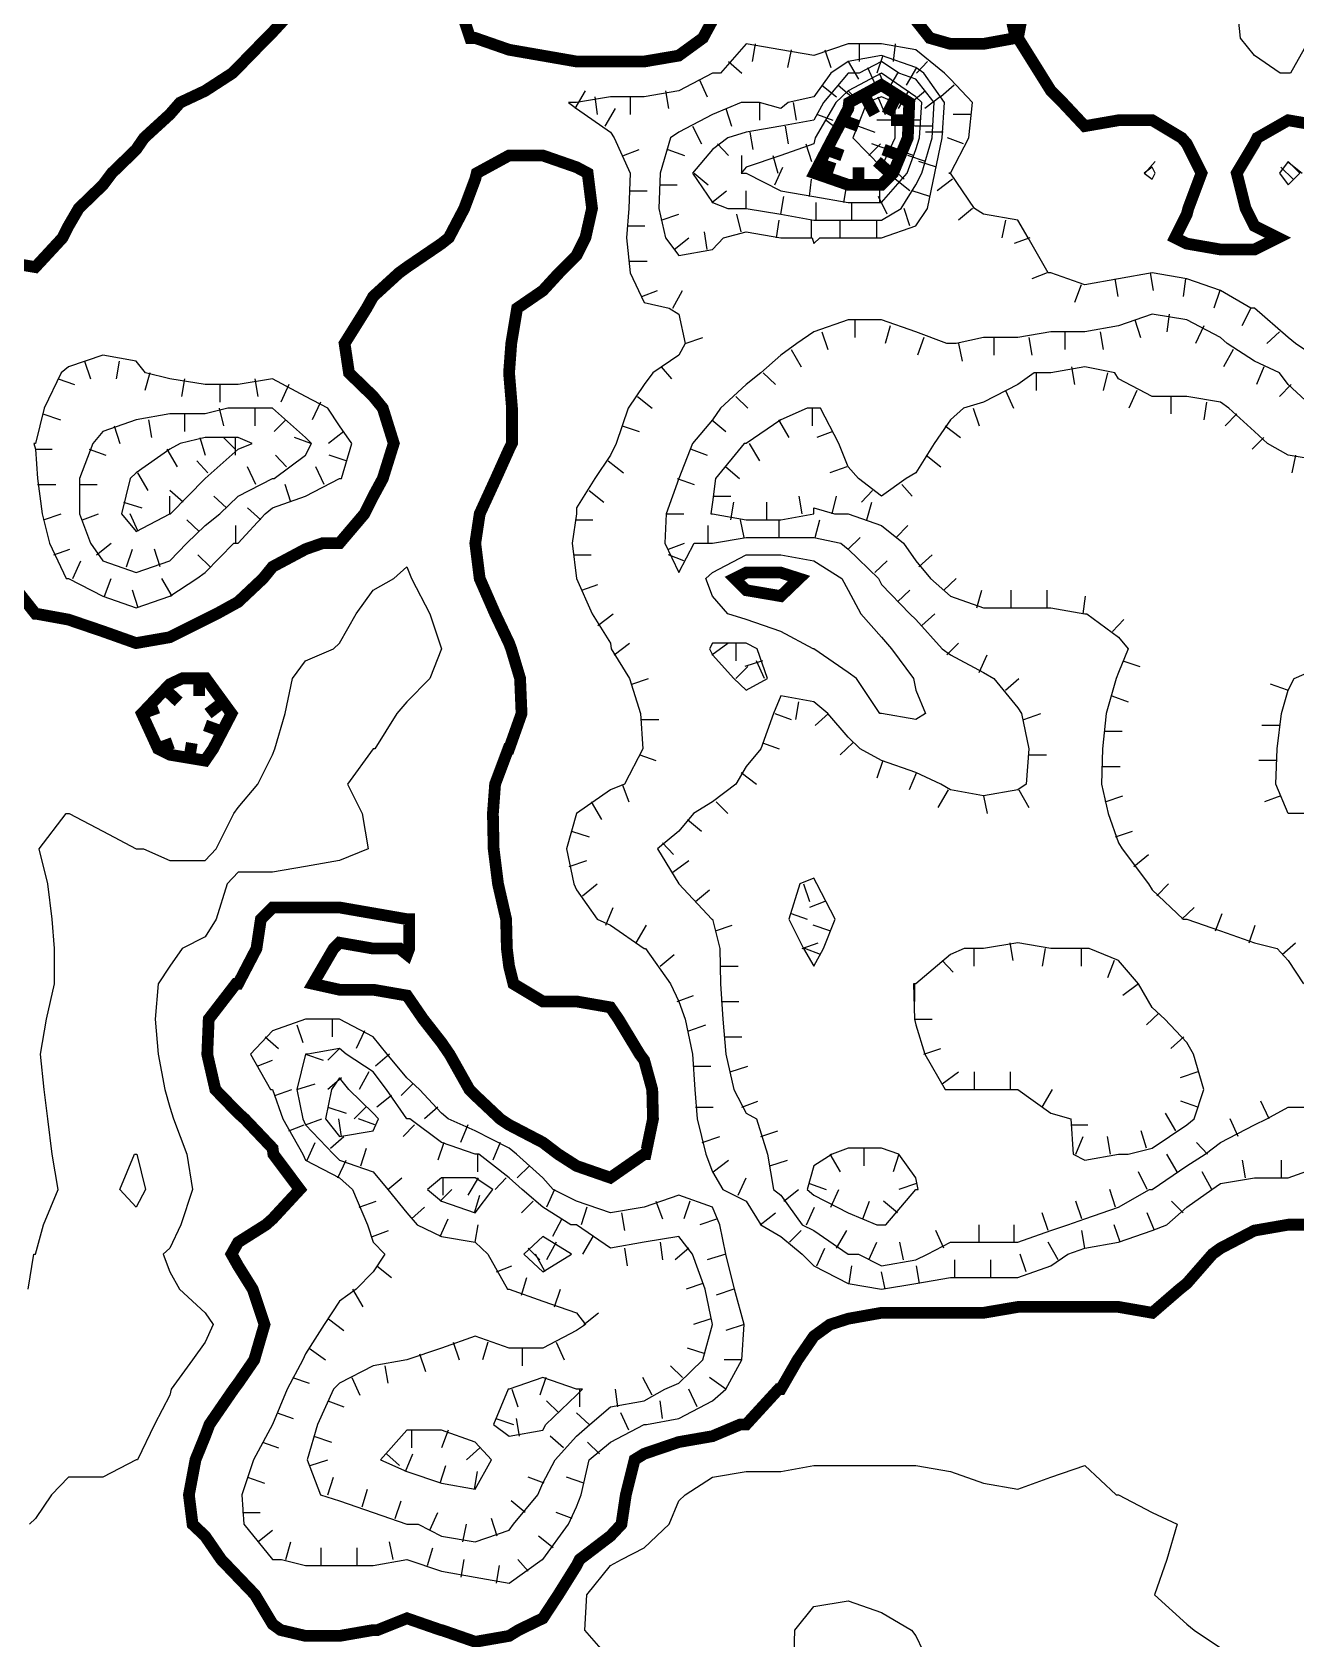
# Model space of a CAD drawing. Extents: x 628896 to 629898, y 4519176 to 4520140.
# Drawn here: x 629066.8 to 629174.4, y 4519656.2 to 4519793 of the extents above; entities that cross this region are included whole.
import ezdxf

# ---------------------------------------------------------------- set-up
doc = ezdxf.new("R2010")
doc.units = 0

msp = doc.modelspace()

# ---------------------------------------------------------------- linework, layer by layer
at = {"layer": 'GSLAYER', "linetype": 'CONTINUOUS', "flags": 128}
for points in [[(629173.0625, 4519789.5), (629170.875, 4519791), (629169.6875, 4519792.5), (629169.375, 4519795.5), (629170.875, 4519797), (629173.75, 4519797), (629175.0625, 4519795.5), (629175.625, 4519792.5), (629173.9375, 4519789.5), (629173.75, 4519789.5), (629173.0625, 4519789.5)], [(629176.625, 4519765), (629174.375, 4519766.5), (629173.75, 4519767), (629170.875, 4519769.5), (629170.5625, 4519769.5), (629168, 4519771), (629165.125, 4519772), (629162.1875, 4519772.5), (629159.3125, 4519772), (629156.4375, 4519771.5), (629153.5625, 4519772.5), (629153.3125, 4519772.5), (629151.625, 4519775.5), (629150.75, 4519777), (629147.8125, 4519777.5), (629147.0625, 4519778), (629145, 4519781), (629144.875, 4519781), (629145, 4519781), (629146.5625, 4519784), (629146.875, 4519787), (629145, 4519789), (629144.5, 4519789.5), (629142.0625, 4519791.5), (629139.125, 4519792), (629136.3125, 4519792), (629133.375, 4519791), (629130.5625, 4519791.5), (629127.625, 4519792), (629125.4375, 4519789.5), (629124.75, 4519789.5), (629121.875, 4519788), (629118.9375, 4519787.5), (629116.0625, 4519787.5), (629113.1875, 4519787), (629112.5, 4519787), (629113.1875, 4519786.5), (629116.0625, 4519784.5), (629116.375, 4519784), (629117.75, 4519781), (629117.625, 4519778), (629117.4375, 4519775.5), (629117.75, 4519772.5), (629118.9375, 4519770), (629121.0625, 4519769.5), (629121.875, 4519769), (629122.4375, 4519766.5), (629121.875, 4519765.5), (629119.6875, 4519764), (629118.9375, 4519763), (629117.5625, 4519761), (629116.5625, 4519758), (629116.0625, 4519757), (629114.75, 4519755), (629113.1875, 4519752.5), (629113.1875, 4519752), (629112.8125, 4519749.5), (629113.1875, 4519746.5), (629114.5, 4519743.5), (629116.0625, 4519741), (629116.125, 4519740.5), (629117.6875, 4519738), (629118.625, 4519735), (629118.8125, 4519732), (629117.25, 4519729), (629116.0625, 4519728.5), (629113.1875, 4519726.5), (629112.3125, 4519723.5), (629112.9375, 4519720.5), (629113.1875, 4519720), (629114.9375, 4519717.5), (629116.0625, 4519717), (629118.9375, 4519715), (629119.0625, 4519715), (629121.1875, 4519712), (629121.875, 4519710.5), (629122.4375, 4519709), (629123.0625, 4519706), (629123.25, 4519703), (629123.4375, 4519700.5), (629124.1875, 4519697.5), (629124.75, 4519696), (629125.625, 4519694.5), (629127.625, 4519693.5), (629128.875, 4519691.5), (629130.5625, 4519690.5), (629132.375, 4519689), (629133.375, 4519688), (629136.3125, 4519686.5), (629139.125, 4519686), (629142.0625, 4519686.5), (629145, 4519687), (629147.8125, 4519687), (629150.75, 4519687), (629153.5625, 4519688), (629155, 4519689)], [(629128.375, 4519792), (629128.125, 4519790.5)], [(629131.4375, 4519791.5), (629131.125, 4519790)], [(629134.3125, 4519791.5), (629134.8125, 4519790)], [(629137.25, 4519792), (629137.25, 4519790.5)], [(629140.3125, 4519792), (629140.125, 4519790.5)], [(629125.6875, 4519775.5), (629127.625, 4519776), (629130.5625, 4519775.5), (629133.25, 4519775.5), (629133.375, 4519775), (629133.875, 4519775.5), (629136.3125, 4519775.5), (629139.125, 4519775.5), (629142.0625, 4519776.5), (629143.0625, 4519778), (629143.6875, 4519781), (629144.3125, 4519784), (629144.5, 4519787), (629142.75, 4519789.5), (629142.0625, 4519790), (629139.125, 4519791), (629136.3125, 4519790.5), (629134.8125, 4519789.5), (629133.375, 4519787.5), (629131.1875, 4519787), (629130.5625, 4519786.5), (629128.75, 4519787), (629127.625, 4519787), (629127.1875, 4519787), (629124.75, 4519786), (629121.875, 4519784.5), (629121.1875, 4519784), (629120.3125, 4519781), (629120.1875, 4519778), (629120.75, 4519775.5), (629121.875, 4519774), (629124.75, 4519774.5), (629125.6875, 4519775.5)], [(629140.8125, 4519778), (629142.0625, 4519780), (629142.5625, 4519781), (629143.4375, 4519784), (629143.625, 4519787), (629142.0625, 4519789), (629140.625, 4519789.5), (629139.125, 4519790.5), (629137.25, 4519789.5), (629136.3125, 4519789.5), (629134.1875, 4519787), (629133.375, 4519785.5), (629130.5625, 4519785), (629127.625, 4519784.5), (629126.0625, 4519784), (629124.75, 4519783), (629123.0625, 4519781), (629124.75, 4519778.5), (629126.0625, 4519778), (629127.625, 4519778), (629130.5625, 4519777.5), (629133.375, 4519777), (629136.3125, 4519777), (629139.125, 4519777), (629140.8125, 4519778)], [(629126.125, 4519790.5), (629127.25, 4519789.5)], [(629136.3125, 4519790.5), (629137.1875, 4519789)], [(629137.9375, 4519790), (629138.625, 4519788.5)], [(629139.25, 4519791), (629138.75, 4519789.5)], [(629142.125, 4519790), (629141.25, 4519788.5)], [(629143.0625, 4519790.5), (629142.125, 4519789.5)], [(629123.625, 4519789), (629124.3125, 4519787.5)], [(629141.3125, 4519781), (629142.0625, 4519783), (629142.375, 4519784), (629142.5625, 4519787), (629142.0625, 4519787.5), (629139.125, 4519789.5), (629136.3125, 4519788), (629135.25, 4519787), (629133.5, 4519784), (629133.375, 4519783.5), (629130.5625, 4519782.5), (629127.625, 4519781.5), (629127.1875, 4519781), (629127.625, 4519781), (629130.5625, 4519779.5), (629133.375, 4519779), (629136.3125, 4519778.5), (629139.125, 4519778.5), (629141.3125, 4519781)], [(629138.9375, 4519789.5), (629139.625, 4519788)], [(629140.5, 4519789.5), (629139.625, 4519788)], [(629113.0625, 4519786.5), (629113.9375, 4519788)], [(629114.75, 4519787.5), (629114.9375, 4519786)], [(629117.75, 4519787.5), (629117.75, 4519786)], [(629120.75, 4519788), (629121, 4519786.5)], [(629134.0625, 4519788.5), (629135.3125, 4519787.5)], [(629135.4375, 4519788.5), (629136.625, 4519787.5)], [(629136.3125, 4519788), (629137.3125, 4519787)], [(629140.3125, 4519784), (629140.3125, 4519787), (629139.125, 4519787.5), (629137.875, 4519787), (629136.6875, 4519784), (629139.125, 4519781.5), (629140.3125, 4519784)], [(629138.8125, 4519787.5), (629139.4375, 4519786)], [(629141.4375, 4519788), (629140.5625, 4519786.5)], [(629142.875, 4519788), (629141.6875, 4519787)], [(629144.125, 4519787.5), (629142.8125, 4519786.5)], [(629145.3125, 4519788.5), (629144.1875, 4519787.5)], [(629115.625, 4519785), (629116.5, 4519786.5)], [(629125.875, 4519786.5), (629126.375, 4519785)], [(629128.75, 4519787), (629128.75, 4519785.5)], [(629131.625, 4519787), (629131.875, 4519785.5)], [(629133.6875, 4519786), (629135, 4519785.5)], [(629146.75, 4519786), (629145.25, 4519786)], [(629123.0625, 4519785), (629123.8125, 4519783.5)], [(629127.9375, 4519784.5), (629128.1875, 4519783)], [(629130.9375, 4519785), (629131.1875, 4519783.5)], [(629134.4375, 4519785.5), (629135.75, 4519784.5)], [(629137.1875, 4519785), (629138.5625, 4519784.5)], [(629140.3125, 4519785.5), (629138.75, 4519785.5)], [(629142.4375, 4519785.5), (629141, 4519785.5)], [(629143.4375, 4519785), (629141.9375, 4519785)], [(629144.375, 4519784.5), (629142.875, 4519784.5)], [(629125.1875, 4519783.5), (629126.125, 4519782.5)], [(629132.6875, 4519783.5), (629133.1875, 4519782)], [(629138.0625, 4519782.5), (629139.0625, 4519783.5)], [(629139.6875, 4519783), (629138.3125, 4519783.5)], [(629146.125, 4519783.5), (629144.75, 4519784)], [(629117.1875, 4519782.5), (629118.5, 4519783)], [(629120.9375, 4519783), (629122.375, 4519782.5)], [(629127.25, 4519781), (629127.25, 4519782.5)], [(629129.875, 4519782.5), (629130.3125, 4519781)], [(629141.875, 4519782.5), (629140.375, 4519783)], [(629142.875, 4519782), (629141.375, 4519782.5)], [(629143.8125, 4519781.5), (629142.3125, 4519782)], [(629161.5625, 4519781), (629162.4375, 4519782)], [(629174.75, 4519781), (629173.75, 4519782), (629173, 4519781), (629173.75, 4519780), (629174.75, 4519781)], [(629173.6875, 4519782), (629174.9375, 4519781)], [(629123.1875, 4519781), (629124.375, 4519780)], [(629130.0625, 4519780), (629130.75, 4519781.5)], [(629133, 4519779), (629133.1875, 4519780.5)], [(629141.0625, 4519780.5), (629139.9375, 4519781.5)], [(629141.5625, 4519779.5), (629140.3125, 4519780.5)], [(629145.1875, 4519780.5), (629143.875, 4519779.5)], [(629162.4375, 4519781), (629162.1875, 4519781.5), (629161.5, 4519781), (629162.1875, 4519780.5), (629162.4375, 4519781)], [(629174.1875, 4519780.5), (629173.125, 4519781.5)], [(629117.6875, 4519779.5), (629119.1875, 4519779.5)], [(629120.3125, 4519780), (629121.75, 4519780)], [(629124.6875, 4519778.5), (629125.9375, 4519779.5)], [(629127.625, 4519778), (629127.625, 4519779.5)], [(629130.5625, 4519777.5), (629130.8125, 4519779)], [(629135.9375, 4519778.5), (629136.1875, 4519780)], [(629139.625, 4519777.5), (629138.875, 4519779)], [(629139, 4519778.5), (629139, 4519780)], [(629143.25, 4519779), (629141.75, 4519779.5)], [(629133.5625, 4519777), (629133.5625, 4519778.5)], [(629136.625, 4519777), (629136.625, 4519778.5)], [(629141.5625, 4519776.5), (629141.0625, 4519778)], [(629146.875, 4519778), (629145.6875, 4519777)], [(629117.5, 4519776.5), (629119, 4519776.5)], [(629120.375, 4519777), (629121.875, 4519777.5)], [(629127.1875, 4519776), (629126.8125, 4519777.5)], [(629130.1875, 4519775.5), (629130.4375, 4519777)], [(629133.1875, 4519775.5), (629133.1875, 4519777)], [(629135.625, 4519775.5), (629135.625, 4519777)], [(629138.75, 4519775.5), (629138.75, 4519777)], [(629149.6875, 4519777), (629149.375, 4519775.5)], [(629121.5, 4519774.5), (629122.75, 4519775.5)], [(629124.3125, 4519774.5), (629124.0625, 4519776)], [(629151.75, 4519775.5), (629150.4375, 4519775)], [(629117.6875, 4519773.5), (629119.1875, 4519773.5)], [(629153.25, 4519772.5), (629151.9375, 4519772)], [(629162, 4519772.5), (629162.25, 4519771)], [(629118.75, 4519770.5), (629120.0625, 4519771)], [(629121.375, 4519769.5), (629122.1875, 4519771)], [(629156.125, 4519771.5), (629155.5625, 4519770)], [(629159, 4519772), (629159.25, 4519770.5)], [(629165, 4519772), (629164.8125, 4519770.5)], [(629167.9375, 4519771), (629167.4375, 4519769.5)], [(629170.5625, 4519769.5), (629169.8125, 4519768)], [(629175.9375, 4519761), (629173.75, 4519763), (629173, 4519764), (629170.875, 4519765), (629168.5625, 4519766.5), (629168, 4519767), (629165.125, 4519768.5), (629162.1875, 4519769), (629159.3125, 4519768), (629156.4375, 4519767.5), (629153.5625, 4519767.5), (629150.75, 4519767), (629147.8125, 4519767), (629145.5, 4519766.5), (629145, 4519766.5), (629144.6875, 4519766.5), (629142.0625, 4519767.5), (629139.125, 4519768.5), (629136.3125, 4519768.5), (629133.375, 4519767.5), (629131.9375, 4519766.5), (629130.5625, 4519765.5), (629128.875, 4519764), (629127.625, 4519763), (629125.4375, 4519761), (629124.75, 4519760), (629123.0625, 4519758), (629121.875, 4519755), (629121.875, 4519755), (629120.8125, 4519752), (629120.6875, 4519749.5), (629121.875, 4519747), (629123.1875, 4519749.5), (629124.75, 4519749.5), (629127.625, 4519750), (629130.5625, 4519750), (629133.375, 4519750), (629135.6875, 4519749.5), (629136.3125, 4519749), (629138.875, 4519746.5), (629139.125, 4519746), (629141.5625, 4519743.5), (629142.0625, 4519743), (629144.3125, 4519740.5), (629145, 4519740), (629147.8125, 4519738.5), (629148.6875, 4519738), (629150.75, 4519735.5), (629151.0625, 4519735), (629151.6875, 4519732), (629151.4375, 4519729), (629150.75, 4519728.5), (629147.8125, 4519728), (629145, 4519728.5), (629144.1875, 4519729), (629142.0625, 4519730), (629139.125, 4519731), (629137.3125, 4519732), (629136.3125, 4519733), (629134.5625, 4519735), (629133.375, 4519736), (629130.5625, 4519736.5), (629129.9375, 4519735), (629128.875, 4519732), (629127.625, 4519730.5), (629126.75, 4519729), (629124.75, 4519727.5), (629123.125, 4519726.5), (629121.875, 4519725), (629120.0625, 4519723.5), (629121.875, 4519720.5), (629121.875, 4519720.5), (629124.6875, 4519717.5), (629124.75, 4519717.5), (629125.375, 4519715), (629125.4375, 4519712), (629125.625, 4519709), (629125.875, 4519706), (629126.5625, 4519703), (629127.625, 4519701), (629128.5, 4519700.5), (629129.4375, 4519697.5), (629129.9375, 4519694.5), (629130.5625, 4519694), (629132.375, 4519691.5), (629133.375, 4519691), (629136.3125, 4519689), (629137.1875, 4519689), (629139.125, 4519688), (629142.0625, 4519688.5), (629143.0625, 4519689)], [(629136.875, 4519768.5), (629136.875, 4519767)], [(629160.6875, 4519768.5), (629161.1875, 4519767)], [(629163.625, 4519769), (629163.4375, 4519767.5)], [(629122.4375, 4519766.5), (629123.9375, 4519767)], [(629134.0625, 4519767.5), (629134.5625, 4519766)], [(629139.875, 4519768), (629139.4375, 4519766.5)], [(629142.75, 4519767), (629142.1875, 4519765.5)], [(629148.6875, 4519767), (629148.6875, 4519765.5)], [(629151.6875, 4519767), (629151.9375, 4519765.5)], [(629154.75, 4519767.5), (629154.75, 4519766)], [(629157.75, 4519767.5), (629158, 4519766)], [(629166.5625, 4519768), (629165.875, 4519766.5)], [(629173, 4519767.5), (629171.9375, 4519766.5)], [(629080.875, 4519746.5), (629081.5625, 4519747), (629084, 4519749.5), (629084.375, 4519749.5), (629086.6875, 4519752), (629087.3125, 4519752.5), (629090.125, 4519753.5), (629093, 4519755), (629093.1875, 4519755), (629094.0625, 4519758), (629093, 4519759.5), (629092, 4519761), (629090.125, 4519762), (629087.3125, 4519763.5), (629084.375, 4519763), (629081.5625, 4519763), (629078.5625, 4519763.5), (629076.5, 4519764), (629075.6875, 4519765), (629072.875, 4519765.5), (629069.9375, 4519764.5), (629069.3125, 4519764), (629067.875, 4519761), (629067.125, 4519758), (629067, 4519758), (629067.125, 4519757.5), (629067.3125, 4519755), (629067.6875, 4519752), (629068.3125, 4519749.5), (629069.75, 4519746.5), (629069.9375, 4519746.5), (629072.875, 4519745), (629075.6875, 4519744), (629078.5625, 4519745), (629080.875, 4519746.5)], [(629131.4375, 4519766), (629132.3125, 4519764.5)], [(629145.6875, 4519766.5), (629146, 4519765)], [(629169.0625, 4519766), (629168.25, 4519764.5)], [(629071.3125, 4519765), (629071.8125, 4519763.5)], [(629074.25, 4519765), (629074, 4519763.5)], [(629076.875, 4519764), (629076.4375, 4519762.5)], [(629120.375, 4519764.5), (629121.25, 4519763.5)], [(629176.625, 4519756.5), (629173.75, 4519757), (629172, 4519758), (629170.875, 4519759), (629168.6875, 4519761), (629168, 4519761.5), (629165.125, 4519762), (629162.1875, 4519762), (629159.3125, 4519763.5), (629159, 4519764), (629156.4375, 4519764.5), (629153.5625, 4519764), (629152.125, 4519764), (629150.75, 4519763), (629147.8125, 4519761.5), (629146.125, 4519761), (629145, 4519760), (629143.625, 4519758), (629142.0625, 4519755.5), (629141.25, 4519755), (629139.125, 4519753.5), (629137.1875, 4519755), (629136.3125, 4519756), (629135.5, 4519758), (629133.9375, 4519761), (629133.375, 4519761), (629132.8125, 4519761), (629130.5625, 4519760), (629127.625, 4519758), (629127.4375, 4519758), (629125, 4519755), (629124.75, 4519753), (629124.625, 4519752), (629124.75, 4519752), (629127.625, 4519751.5), (629130.5625, 4519751.5), (629133.375, 4519752), (629133.375, 4519752.5), (629135.125, 4519752), (629136.3125, 4519752), (629139.125, 4519751), (629141, 4519749.5), (629142.0625, 4519748), (629143.3125, 4519746.5), (629145, 4519745), (629147.8125, 4519744), (629150.75, 4519744), (629153.5625, 4519744), (629156.4375, 4519743.5), (629156.625, 4519743.5), (629159.3125, 4519741.5), (629160.125, 4519740.5), (629159.3125, 4519738.5), (629159.125, 4519738), (629158.25, 4519735), (629157.9375, 4519732), (629157.875, 4519729), (629158.4375, 4519726.5), (629159.3125, 4519724), (629159.625, 4519723.5), (629161.875, 4519720.5), (629162.1875, 4519720), (629164.8125, 4519717.5), (629165.125, 4519717.5), (629168, 4519716.5), (629170.875, 4519715.5), (629172.8125, 4519715), (629173.75, 4519714), (629175.0625, 4519712)], [(629129.0625, 4519764), (629130.125, 4519763)], [(629152.3125, 4519764), (629152.3125, 4519762.5)], [(629155.3125, 4519764.5), (629155.5625, 4519763)], [(629158.375, 4519764), (629158, 4519762.5)], [(629171.6875, 4519764.5), (629171.0625, 4519763)], [(629069.0625, 4519763.5), (629070.4375, 4519763)], [(629079.8125, 4519763.5), (629079.5625, 4519762)], [(629082.8125, 4519763), (629082.8125, 4519761.5)], [(629085.8125, 4519763.5), (629086.0625, 4519762)], [(629088.6875, 4519763), (629088, 4519761.5)], [(629174, 4519763), (629173, 4519762)], [(629091.375, 4519761.5), (629090.6875, 4519760)], [(629118.375, 4519762), (629119.625, 4519761)], [(629126.75, 4519762), (629127.75, 4519761)], [(629149.6875, 4519762.5), (629150.375, 4519761)], [(629160.875, 4519762.5), (629160.1875, 4519761)], [(629163.75, 4519762), (629163.75, 4519760.5)], [(629166.8125, 4519761.5), (629166.5625, 4519760)], [(629067.75, 4519760.5), (629069.25, 4519760)], [(629080, 4519749.5), (629081.5625, 4519751), (629082.8125, 4519752), (629084.375, 4519753.5), (629087.3125, 4519755), (629087.4375, 4519755), (629090.125, 4519757), (629090.625, 4519758), (629090.125, 4519758.5), (629087.3125, 4519761), (629086.5, 4519761), (629084.375, 4519761), (629083.5, 4519761), (629081.5625, 4519760.5), (629078.5625, 4519760.5), (629075.6875, 4519760), (629072.875, 4519759), (629072, 4519758), (629070.875, 4519755), (629070.875, 4519752), (629071.8125, 4519749.5), (629072.875, 4519748), (629075.6875, 4519747), (629078.5625, 4519748), (629080, 4519749.5)], [(629076.75, 4519760), (629077, 4519758.5)], [(629079.8125, 4519760.5), (629079.8125, 4519759)], [(629082.75, 4519761), (629083.125, 4519759.5)], [(629085.8125, 4519761), (629085.8125, 4519759.5)], [(629088.4375, 4519760), (629087.4375, 4519759)], [(629124.6875, 4519760), (629125.875, 4519759)], [(629130.375, 4519760), (629131.25, 4519758.5)], [(629133.25, 4519761), (629133.25, 4519759.5)], [(629146.9375, 4519761), (629147.4375, 4519759.5)], [(629169.375, 4519760.5), (629168.375, 4519759.5)], [(629073.8125, 4519759.5), (629074.3125, 4519758)], [(629078.625, 4519752), (629081.5625, 4519755), (629084.375, 4519757.5), (629085.5625, 4519758), (629084.375, 4519758.5), (629081.5625, 4519758.5), (629079.4375, 4519758), (629078.5625, 4519757.5), (629075.6875, 4519755.5), (629075.1875, 4519755), (629074.4375, 4519752), (629075.6875, 4519750.5), (629078.5625, 4519752), (629078.625, 4519752)], [(629081.125, 4519758.5), (629081.5625, 4519757)], [(629084.125, 4519757.5), (629083.125, 4519758.5)], [(629084.125, 4519758.5), (629084.125, 4519757)], [(629090.5625, 4519758), (629089.1875, 4519758.5)], [(629093.375, 4519759), (629092.0625, 4519758)], [(629117.0625, 4519759.5), (629118.5, 4519759)], [(629135, 4519759), (629133.625, 4519758.5)], [(629144.5625, 4519759.5), (629145.875, 4519758.5)], [(629171.6875, 4519758.5), (629170.6875, 4519757.5)], [(629067.125, 4519757.5), (629068.5625, 4519757.5)], [(629071.6875, 4519757.5), (629073.125, 4519757)], [(629078.3125, 4519757.5), (629079.1875, 4519756)], [(629122.9375, 4519757.5), (629124.3125, 4519757)], [(629127.875, 4519758), (629128.75, 4519756.5)], [(629081.8125, 4519755.5), (629080.875, 4519756.5)], [(629085.875, 4519754.5), (629085.1875, 4519756)], [(629088.5, 4519756), (629087.5625, 4519757)], [(629091.6875, 4519754.5), (629091, 4519756)], [(629093.5625, 4519756.5), (629092.125, 4519757)], [(629115.875, 4519756.5), (629117.1875, 4519755.5)], [(629125.875, 4519756), (629127.0625, 4519755)], [(629136.1875, 4519756), (629134.75, 4519755.5)], [(629142.9375, 4519757), (629144.1875, 4519756)], [(629174.375, 4519757), (629174.0625, 4519755.5)], [(629067.3125, 4519754.5), (629068.875, 4519754.5)], [(629070.875, 4519754.5), (629072.375, 4519754.5)], [(629075.8125, 4519755.5), (629076.6875, 4519754)], [(629088.875, 4519753), (629088.375, 4519754.5)], [(629121.75, 4519755), (629123.1875, 4519754.5)], [(629140.875, 4519754.5), (629141.75, 4519753.5)], [(629074.625, 4519753), (629076.1875, 4519752.5)], [(629079.6875, 4519753), (629078.5625, 4519754)], [(629078.5625, 4519752), (629078.5625, 4519753.5)], [(629083.375, 4519752.5), (629082.3125, 4519753.5)], [(629114.25, 4519754), (629115.5, 4519753)], [(629124.8125, 4519753.5), (629126.3125, 4519753.5)], [(629126.3125, 4519751.5), (629126.5625, 4519753)], [(629129.375, 4519751.5), (629129.375, 4519753)], [(629132.375, 4519752), (629132.125, 4519753.5)], [(629134.9375, 4519752), (629135.3125, 4519753.5)], [(629138.375, 4519754), (629137.4375, 4519753)], [(629137.875, 4519751.5), (629138.3125, 4519753)], [(629067.8125, 4519751.5), (629069.3125, 4519752)], [(629071.125, 4519751.5), (629072.5, 4519752)], [(629075.875, 4519750.5), (629075.1875, 4519752)], [(629086.3125, 4519751.5), (629085.1875, 4519752.5)], [(629120.8125, 4519752), (629122.3125, 4519752)], [(629081.0625, 4519750.5), (629080, 4519751.5)], [(629084.1875, 4519749.5), (629084.1875, 4519751)], [(629113.0625, 4519751.5), (629114.5625, 4519751.5)], [(629124.375, 4519749.5), (629124.375, 4519751)], [(629127.4375, 4519750), (629127.125, 4519751.5)], [(629130.4375, 4519750), (629130.4375, 4519751.5)], [(629133.5, 4519750), (629133.875, 4519751.5)], [(629140.375, 4519750), (629141.375, 4519751)], [(629068.6875, 4519748.5), (629070.0625, 4519749)], [(629072.3125, 4519748.5), (629073.5625, 4519749.5)], [(629074.875, 4519747.5), (629075.375, 4519749)], [(629077.75, 4519747.5), (629077.25, 4519749)], [(629121, 4519749), (629122.375, 4519749.5)], [(629136.3125, 4519749), (629137.3125, 4519750)], [(629066.5, 4519686), (629067, 4519689), (629067.125, 4519689), (629067.8125, 4519691.5), (629069.0625, 4519694.5), (629068.5625, 4519697.5), (629068.1875, 4519700.5), (629067.875, 4519703), (629067.5625, 4519706), (629068.0625, 4519709), (629068.75, 4519712), (629068.75, 4519715), (629068.5625, 4519717.5), (629068.1875, 4519720.5), (629067.4375, 4519723.5), (629069.75, 4519726.5), (629069.9375, 4519726.5), (629070, 4519726.5), (629072.875, 4519725), (629075.6875, 4519723.5), (629076.3125, 4519723.5), (629078.5625, 4519722.5), (629081.5625, 4519722.5), (629082.5, 4519723.5), (629084, 4519726.5), (629084.375, 4519727), (629086.0625, 4519729), (629087.3125, 4519731.5), (629087.5, 4519732), (629088.375, 4519735), (629089, 4519738), (629090.125, 4519739.5), (629092.5, 4519740.5), (629093, 4519741), (629094.4375, 4519743.5), (629095.875, 4519745.5), (629097.625, 4519746.5), (629098.75, 4519747.5), (629099.125, 4519746.5), (629100.6875, 4519743.5), (629101.6875, 4519740.5), (629100.6875, 4519738), (629098.75, 4519736), (629097.875, 4519735), (629096, 4519732), (629095.875, 4519732), (629093.6875, 4519729), (629094.9375, 4519726.5), (629095.4375, 4519723.5), (629093, 4519722.5), (629090.125, 4519722), (629087.3125, 4519721.5), (629084.375, 4519721.5), (629083.4375, 4519720.5), (629082.5, 4519717.5), (629081.5625, 4519716), (629079.625, 4519715), (629078.5625, 4519713.5), (629077.5625, 4519712), (629077.3125, 4519709), (629077.5625, 4519706), (629078.125, 4519703), (629078.5625, 4519701.5), (629078.875, 4519700.5), (629080, 4519697.5), (629080.5, 4519694.5), (629079.5, 4519691.5), (629078.5625, 4519689.5), (629078, 4519689), (629078.5625, 4519687.5), (629079.375, 4519686), (629081.5625, 4519684), (629082.25, 4519683), (629081.5625, 4519681.5), (629080.5, 4519680), (629078.6875, 4519677.5), (629078.5625, 4519677), (629077.25, 4519674.5), (629075.8125, 4519671.5), (629075.6875, 4519671.5), (629072.875, 4519670), (629069.9375, 4519670), (629068.5, 4519668.5), (629067.125, 4519666.5), (629066.625, 4519666)], [(629070.3125, 4519746.5), (629071, 4519748)], [(629082, 4519747.5), (629080.9375, 4519748.5)], [(629112.9375, 4519748.5), (629114.4375, 4519748.5)], [(629122.3125, 4519748), (629121, 4519748.5)], [(629139, 4519735), (629137, 4519738), (629136.3125, 4519738.5), (629133.375, 4519740.5), (629133.3125, 4519740.5), (629130.5625, 4519742), (629127.625, 4519743), (629126.0625, 4519743.5), (629124.75, 4519745), (629124.1875, 4519746.5), (629124.75, 4519747), (629127.625, 4519748.5), (629130.5625, 4519748.5), (629133.375, 4519748), (629135.75, 4519746.5), (629136.3125, 4519745.5), (629137.375, 4519743.5), (629139.125, 4519741.5), (629140, 4519740.5), (629141.875, 4519738), (629142.0625, 4519737), (629142.875, 4519735), (629142.0625, 4519734.5), (629139.125, 4519735), (629139, 4519735)], [(629138.5625, 4519747), (629139.625, 4519748)], [(629142.3125, 4519747.5), (629143.4375, 4519748.5)], [(629073, 4519745), (629073.5625, 4519746.5)], [(629078.75, 4519745), (629077.875, 4519746.5)], [(629144.4375, 4519745.5), (629145.5, 4519746.5)], [(629075.875, 4519744), (629075.375, 4519745.5)], [(629113.625, 4519745.5), (629115, 4519746)], [(629140.5, 4519744.5), (629141.5625, 4519745.5)], [(629147.25, 4519744), (629147.6875, 4519745.5)], [(629150.1875, 4519744), (629150.1875, 4519745.5)], [(629153.25, 4519744), (629153.25, 4519745.5)], [(629156.3125, 4519743.5), (629156.5, 4519745)], [(629115, 4519742.5), (629116.3125, 4519743.5)], [(629142.5625, 4519742.5), (629143.6875, 4519743.5)], [(629158.8125, 4519742), (629159.75, 4519743)], [(629116.375, 4519740), (629117.6875, 4519741)], [(629129.4375, 4519738), (629128.5625, 4519740.5), (629127.625, 4519741), (629124.75, 4519741), (629124.5, 4519740.5), (629124.75, 4519740), (629126.5625, 4519738), (629127.625, 4519737), (629129.4375, 4519738)], [(629124.6875, 4519740), (629126.0625, 4519741)], [(629126.75, 4519741), (629126.75, 4519739.5)], [(629144.6875, 4519740), (629145.6875, 4519741)], [(629129, 4519739.5), (629127.5, 4519739)], [(629129.1875, 4519738), (629128.5, 4519739.5)], [(629147.4375, 4519738.5), (629148.125, 4519740)], [(629159.6875, 4519739.5), (629161.125, 4519739)], [(629117.875, 4519737.5), (629119.3125, 4519738)], [(629126.75, 4519738), (629127.75, 4519739)], [(629149.6875, 4519737), (629150.8125, 4519738)], [(629175.375, 4519726.5), (629173.75, 4519726.5), (629172.6875, 4519729), (629172.8125, 4519732), (629173.1875, 4519735), (629173.75, 4519737), (629174.25, 4519738), (629176.625, 4519739)], [(629173.6875, 4519737), (629172.25, 4519737.5)], [(629132.0625, 4519736), (629131.8125, 4519734.5)], [(629158.75, 4519736.5), (629160.125, 4519736)], [(629118.75, 4519734.5), (629120.1875, 4519734.5)], [(629130.0625, 4519735), (629131.4375, 4519734.5)], [(629134.625, 4519735), (629133.5, 4519734)], [(629151.25, 4519734.5), (629152.6875, 4519735)], [(629173, 4519734), (629171.5, 4519734)], [(629129, 4519732.5), (629130.4375, 4519732)], [(629136.6875, 4519732.5), (629135.625, 4519731.5)], [(629158.125, 4519733.5), (629159.625, 4519733.5)], [(629118.5625, 4519731.5), (629119.9375, 4519731)], [(629151.625, 4519731.5), (629153.1875, 4519731.5)], [(629127.1875, 4519730), (629128.5, 4519729)], [(629139.25, 4519731), (629138.75, 4519729.5)], [(629142.125, 4519730), (629141.5, 4519728.5)], [(629157.875, 4519730.5), (629159.4375, 4519730.5)], [(629172.8125, 4519731), (629171.25, 4519731)], [(629117.0625, 4519729), (629117.625, 4519727.5)], [(629144.8125, 4519728.5), (629143.9375, 4519727)], [(629150.8125, 4519728.5), (629151.6875, 4519727)], [(629114.4375, 4519727.5), (629115.3125, 4519726)], [(629125.0625, 4519727.5), (629126.0625, 4519726.5)], [(629147.8125, 4519728), (629148.125, 4519726.5)], [(629158.1875, 4519727.5), (629159.6875, 4519728)], [(629173.125, 4519728), (629171.75, 4519727.5)], [(629122.625, 4519726), (629123.8125, 4519725)], [(629112.75, 4519725), (629114.25, 4519724.5)], [(629159.0625, 4519724.5), (629160.5, 4519725)], [(629120.5, 4519724), (629121.4375, 4519723)], [(629160.625, 4519722), (629161.875, 4519723)], [(629112.5625, 4519722), (629114.0625, 4519722.5)], [(629121.375, 4519721.5), (629122.75, 4519722.5)], [(629113.6875, 4519719.5), (629114.9375, 4519720.5)], [(629134.1875, 4519715), (629135.1875, 4519717.5), (629133.625, 4519720.5), (629133.375, 4519721), (629132.1875, 4519720.5), (629131.25, 4519717.5), (629132.5, 4519715), (629133.375, 4519713.5), (629134.1875, 4519715)], [(629132.5, 4519720.5), (629133, 4519719)], [(629162.5625, 4519719.5), (629163.5625, 4519720.5)], [(629123.3125, 4519719), (629124.5, 4519720)], [(629134.3125, 4519719), (629133, 4519718.5)], [(629115.6875, 4519717), (629116.3125, 4519718.5)], [(629131.4375, 4519718), (629132.8125, 4519717.5)], [(629164.6875, 4519717.5), (629165.75, 4519718.5)], [(629167.5625, 4519716.5), (629168.125, 4519718)], [(629118.25, 4519715.5), (629119.125, 4519717)], [(629125, 4519716.5), (629126.4375, 4519717)], [(629134.75, 4519716.5), (629133.3125, 4519717)], [(629170.4375, 4519715.5), (629170.9375, 4519717)], [(629132.375, 4519715), (629133.75, 4519715.5)], [(629133.9375, 4519714.5), (629132.625, 4519715)], [(629160.125, 4519697.5), (629162.1875, 4519698), (629165.125, 4519700), (629165.75, 4519700.5), (629166.5625, 4519703), (629165.6875, 4519706), (629165.125, 4519707), (629163.25, 4519709), (629162.1875, 4519710), (629161, 4519712), (629159.3125, 4519714), (629156.8125, 4519715), (629156.4375, 4519715), (629153.5625, 4519715), (629150.75, 4519715.5), (629147.8125, 4519715), (629146.1875, 4519715), (629145, 4519714.5), (629142.0625, 4519712), (629141.875, 4519712), (629141.9375, 4519709), (629142.0625, 4519708.5), (629142.8125, 4519706), (629144.5625, 4519703), (629145, 4519703), (629147.8125, 4519703), (629150.75, 4519703), (629153.5625, 4519701), (629155.25, 4519700.5), (629155.4375, 4519697.5), (629156.4375, 4519697), (629159.3125, 4519697.5), (629160.125, 4519697.5)], [(629147, 4519715), (629147, 4519713.5)], [(629150.0625, 4519715.5), (629150.3125, 4519714)], [(629153.0625, 4519715), (629152.8125, 4519713.5)], [(629156.125, 4519715), (629156.125, 4519713.5)], [(629173.25, 4519714.5), (629174.375, 4519715.5)], [(629120.3125, 4519713.5), (629121.5, 4519714.5)], [(629125.375, 4519713.5), (629126.9375, 4519713.5)], [(629144.3125, 4519714), (629145.25, 4519713)], [(629158.9375, 4519714), (629158.375, 4519712.5)], [(629141.9375, 4519712), (629141.9375, 4519710.5)], [(629161, 4519712), (629159.6875, 4519711)], [(629121.75, 4519710.5), (629123.125, 4519711)], [(629125.5, 4519710.5), (629127, 4519710.5)], [(629162.75, 4519709.5), (629161.6875, 4519708.5)], [(629110.25, 4519663), (629110.3125, 4519663), (629112.5, 4519666), (629113.1875, 4519667.5), (629113.5625, 4519668.5), (629114.25, 4519671.5), (629116.0625, 4519673), (629118.9375, 4519674.5), (629119.125, 4519674.5), (629121.875, 4519675), (629124.75, 4519676.5), (629125.875, 4519677.5), (629127.25, 4519680), (629127.4375, 4519683), (629126.625, 4519686), (629125.875, 4519689), (629125.375, 4519691.5), (629124.75, 4519693), (629121.875, 4519694), (629118.9375, 4519693), (629116.0625, 4519692.5), (629113.1875, 4519693.5), (629111.1875, 4519694.5), (629110.3125, 4519695.5), (629108.0625, 4519697.5), (629107.4375, 4519698), (629104.5625, 4519699.5), (629102.25, 4519700.5), (629101.6875, 4519701), (629099.8125, 4519703), (629098.75, 4519704), (629097.0625, 4519706), (629095.875, 4519707.5), (629093, 4519709), (629090.125, 4519709), (629087.3125, 4519708), (629085.4375, 4519706), (629087.125, 4519703), (629087.3125, 4519703), (629088.1875, 4519700.5), (629089.875, 4519697.5), (629090.125, 4519697), (629093, 4519695.5), (629094.125, 4519694.5), (629095.375, 4519691.5), (629095.875, 4519690), (629096.875, 4519689), (629095.875, 4519687.5), (629094.4375, 4519686), (629093, 4519685), (629091.6875, 4519683), (629090.125, 4519680.5), (629089.875, 4519680), (629088.5625, 4519677.5), (629087.3125, 4519674.5), (629085.6875, 4519671.5), (629084.6875, 4519668.5), (629084.875, 4519666), (629087.3125, 4519663), (629088.0625, 4519663), (629090.125, 4519662.5), (629093, 4519662.5), (629095.875, 4519662.5), (629098.75, 4519663), (629101.6875, 4519662), (629104.5625, 4519661.5), (629107.4375, 4519661), (629110.25, 4519663)], [(629089.375, 4519708.5), (629089.875, 4519707)], [(629092.375, 4519709), (629092.375, 4519707.5)], [(629095.125, 4519708), (629094.4375, 4519706.5)], [(629122.75, 4519708), (629124.1875, 4519708.5)], [(629141.9375, 4519709), (629143.4375, 4519709)], [(629086.6875, 4519707.5), (629087.8125, 4519706.5)], [(629107.8125, 4519666), (629109.875, 4519668.5), (629110.3125, 4519669.5), (629111.375, 4519671.5), (629113.1875, 4519673.5), (629114.3125, 4519674.5), (629116.0625, 4519676), (629118.9375, 4519676.5), (629120.6875, 4519677.5), (629121.875, 4519678), (629123.9375, 4519680), (629124.75, 4519683), (629124.125, 4519686), (629123.0625, 4519689), (629121.875, 4519690.5), (629118.9375, 4519690), (629116.0625, 4519689.5), (629113.1875, 4519691.5), (629112.6875, 4519691.5), (629110.3125, 4519693), (629108.5625, 4519694.5), (629107.4375, 4519695.5), (629104.875, 4519697.5), (629104.5625, 4519697.5), (629101.6875, 4519698.5), (629099, 4519700.5), (629098.75, 4519700.5), (629097, 4519703), (629095.875, 4519704.5), (629093.5625, 4519706), (629093, 4519706.5), (629090.3125, 4519706), (629090.125, 4519706), (629089.375, 4519703), (629089.875, 4519700.5), (629090.125, 4519700), (629092.5, 4519697.5), (629093, 4519697), (629095.875, 4519696), (629097.125, 4519694.5), (629098.75, 4519692.5), (629099.625, 4519691.5), (629101.6875, 4519690.5), (629104.5625, 4519690), (629105.625, 4519689), (629107.3125, 4519686), (629107.4375, 4519686), (629110.3125, 4519685), (629113.1875, 4519684), (629113.9375, 4519683), (629113.1875, 4519682.5), (629110.3125, 4519681), (629107.4375, 4519681), (629104.5625, 4519682), (629101.6875, 4519681), (629098.75, 4519680), (629095.875, 4519679.5), (629093, 4519678), (629092.5, 4519677.5), (629091.125, 4519674.5), (629090.25, 4519671.5), (629091.375, 4519668.5), (629093, 4519668), (629095.875, 4519667), (629098.75, 4519666), (629099.6875, 4519666), (629101.6875, 4519665), (629104.5625, 4519664.5), (629107.4375, 4519665.5), (629107.8125, 4519666)], [(629093, 4519706.5), (629092, 4519705.5)], [(629125.75, 4519707.5), (629127.25, 4519707.5)], [(629142.75, 4519706), (629144.1875, 4519706.5)], [(629164.875, 4519707.5), (629163.75, 4519706.5)], [(629086, 4519705), (629087.3125, 4519705.5)], [(629090.125, 4519706), (629091.625, 4519705.5)], [(629097.25, 4519706), (629096.0625, 4519705)], [(629096.3125, 4519700.5), (629095.875, 4519701), (629093.8125, 4519703), (629093, 4519704), (629092.3125, 4519703), (629091.8125, 4519700.5), (629093, 4519699), (629095.875, 4519699.5), (629096.3125, 4519700.5)], [(629093.1875, 4519704), (629092, 4519703)], [(629095.5, 4519704.5), (629094.6875, 4519703)], [(629123.125, 4519705), (629124.625, 4519705)], [(629126.25, 4519704.5), (629127.75, 4519705)], [(629144.3125, 4519703.5), (629145.6875, 4519704.5)], [(629147.0625, 4519703), (629147.0625, 4519704.5)], [(629150.125, 4519703), (629150.125, 4519704.5)], [(629166.0625, 4519704.5), (629164.5625, 4519704)], [(629087.5, 4519702.5), (629088.9375, 4519703)], [(629089.375, 4519703), (629090.9375, 4519703.5)], [(629097.4375, 4519702.5), (629096.1875, 4519701.5)], [(629099.25, 4519703.5), (629098.25, 4519702.5)], [(629152.8125, 4519701.5), (629153.6875, 4519703)], [(629092, 4519701.5), (629093.5625, 4519701)], [(629095.25, 4519701.5), (629094.25, 4519700.5)], [(629101.375, 4519701.5), (629100.25, 4519700.5)], [(629123.3125, 4519701.5), (629124.8125, 4519701.5)], [(629127.25, 4519701.5), (629128.625, 4519702)], [(629143.0625, 4519689), (629145, 4519690), (629147.8125, 4519690), (629150.75, 4519690), (629153.5625, 4519691), (629155, 4519691.5), (629156.4375, 4519692), (629159.3125, 4519693), (629161.9375, 4519694.5), (629162.1875, 4519694.5), (629165.125, 4519696.5), (629166.6875, 4519697.5), (629168, 4519698.5), (629170.875, 4519700), (629171.9375, 4519700.5), (629173.75, 4519701.5), (629176.625, 4519701.5)], [(629166.0625, 4519701.5), (629164.625, 4519702)], [(629172.125, 4519700.5), (629171.4375, 4519702)], [(629088.6875, 4519699.5), (629090, 4519700)], [(629090.125, 4519700), (629091.5, 4519700.5)], [(629093.1875, 4519699), (629092.9375, 4519700.5)], [(629096, 4519700), (629094.625, 4519700.5)], [(629099.375, 4519700), (629098.4375, 4519699)], [(629103.9375, 4519700), (629103.3125, 4519698.5)], [(629155.25, 4519700), (629156.6875, 4519700)], [(629164.1875, 4519699.5), (629163.3125, 4519701)], [(629169.5, 4519699), (629168.8125, 4519700.5)], [(629090.25, 4519697), (629090.9375, 4519698.5)], [(629092.25, 4519698), (629093.375, 4519699)], [(629101.875, 4519698.5), (629101.375, 4519697)], [(629106.6875, 4519698.5), (629106.0625, 4519697)], [(629123.875, 4519698.5), (629125.375, 4519699)], [(629128.875, 4519699), (629130.3125, 4519699.5)], [(629155.6875, 4519697.5), (629156.3125, 4519699)], [(629158.625, 4519697.5), (629158.375, 4519699)], [(629161.6875, 4519698), (629161.25, 4519699.5)], [(629166.875, 4519697.5), (629165.9375, 4519698.5)], [(629074.3125, 4519694.5), (629075.5625, 4519697.5), (629075.6875, 4519697.5), (629075.75, 4519697.5), (629076.5, 4519694.5), (629075.6875, 4519693), (629074.3125, 4519694.5)], [(629092.875, 4519695.5), (629093.5625, 4519697)], [(629094.8125, 4519696.5), (629095.3125, 4519698)], [(629104.75, 4519697.5), (629104.75, 4519696)], [(629124.8125, 4519696), (629126.125, 4519697)], [(629129.625, 4519696.5), (629131.125, 4519697)], [(629139.5, 4519691.5), (629142.0625, 4519694.5), (629142.25, 4519694.5), (629142.0625, 4519695.5), (629140.625, 4519697.5), (629139.125, 4519698), (629136.3125, 4519698), (629134.9375, 4519697.5), (629133.375, 4519696.5), (629132.8125, 4519694.5), (629133.375, 4519694), (629136.3125, 4519692.5), (629138.75, 4519691.5), (629139.125, 4519691.5), (629139.5, 4519691.5)], [(629134.75, 4519697.5), (629135.625, 4519696)], [(629137.625, 4519698), (629137.625, 4519696.5)], [(629140.625, 4519697.5), (629140.125, 4519696)], [(629164.3125, 4519696), (629163.4375, 4519697.5)], [(629170.125, 4519695.5), (629169.875, 4519697)], [(629173.1875, 4519695.5), (629173.1875, 4519697)], [(629109.1875, 4519696.5), (629108.125, 4519695.5)], [(629155, 4519689), (629156.4375, 4519689.5), (629159.3125, 4519690), (629162.1875, 4519691), (629163.4375, 4519691.5), (629165.125, 4519693), (629167.25, 4519694.5), (629168, 4519695), (629170.875, 4519695.5), (629173.75, 4519695.5), (629176.625, 4519696.5)], [(629161.75, 4519694.5), (629161, 4519696)], [(629167.25, 4519694.5), (629166.4375, 4519696)], [(629097.125, 4519694.5), (629098.3125, 4519695.5)], [(629106.0625, 4519694.5), (629104.5625, 4519695.5), (629101.6875, 4519695.5), (629100.5, 4519694.5), (629101.6875, 4519693.5), (629104.5625, 4519692.5), (629106.0625, 4519694.5)], [(629101.5625, 4519693.5), (629102.5625, 4519694.5)], [(629101.8125, 4519695.5), (629101.8125, 4519694)], [(629104.8125, 4519695.5), (629103.9375, 4519694)], [(629107.1875, 4519695.5), (629106.25, 4519694.5)], [(629111.3125, 4519694.5), (629110.625, 4519693)], [(629126.9375, 4519694), (629127.625, 4519695.5)], [(629130.8125, 4519693.5), (629132.0625, 4519694.5)], [(629133, 4519695), (629134.4375, 4519694.5)], [(629134.8125, 4519693), (629135.5, 4519694.5)], [(629142.125, 4519695), (629140.625, 4519694.5)], [(629159.0625, 4519693), (629158.5625, 4519694.5)], [(629094.6875, 4519693), (629096.125, 4519693.5)], [(629099.125, 4519692), (629100.25, 4519693)], [(629104.5, 4519692.5), (629104.9375, 4519694)], [(629109.5, 4519693.5), (629108.5, 4519692.5)], [(629114.0625, 4519693), (629113.5625, 4519691.5)], [(629119.9375, 4519693.5), (629120.5, 4519692)], [(629122.8125, 4519693.5), (629122.3125, 4519692)], [(629132.75, 4519691.5), (629133.4375, 4519693)], [(629137.5625, 4519692), (629138.125, 4519693.5)], [(629140.5, 4519692.5), (629139.3125, 4519693.5)], [(629156.1875, 4519692), (629155.6875, 4519693.5)], [(629164.8125, 4519692.5), (629163.8125, 4519693.5)], [(629101.5625, 4519690.5), (629102.25, 4519692)], [(629104.5625, 4519690), (629104.8125, 4519691.5)], [(629111.9375, 4519692), (629111.125, 4519690.5)], [(629117, 4519692.5), (629117.25, 4519691)], [(629125.1875, 4519692), (629123.6875, 4519691.5)], [(629128.8125, 4519691.5), (629130.125, 4519692.5)], [(629147.4375, 4519690), (629147.4375, 4519691.5)], [(629150.4375, 4519690), (629150.4375, 4519691.5)], [(629153.3125, 4519691), (629152.8125, 4519692.5)], [(629159.4375, 4519690), (629158.9375, 4519691.5)], [(629162.375, 4519691), (629161.75, 4519692.5)], [(629095.8125, 4519690.5), (629097.1875, 4519691)], [(629112.75, 4519689), (629110.3125, 4519690.5), (629108.6875, 4519689), (629110.3125, 4519687.5), (629112.75, 4519689)], [(629114.5625, 4519690.5), (629113.6875, 4519689)], [(629131.3125, 4519690), (629132.3125, 4519691)], [(629135.3125, 4519689.5), (629136.1875, 4519691)], [(629144.4375, 4519689.5), (629143.75, 4519691)], [(629156.4375, 4519689.5), (629156.1875, 4519691)], [(629109.0625, 4519689.5), (629110.0625, 4519688.5)], [(629110.5, 4519687.5), (629109.6875, 4519689)], [(629111.4375, 4519690), (629110.625, 4519688.5)], [(629117.25, 4519689.5), (629117.5, 4519688)], [(629120.3125, 4519690), (629120.5, 4519688.5)], [(629122.75, 4519689.5), (629121.5625, 4519688.5)], [(629125.875, 4519689), (629124.3125, 4519688.5)], [(629133.625, 4519688), (629134.3125, 4519689.5)], [(629138.0625, 4519688.5), (629138.75, 4519690)], [(629141, 4519688.5), (629140.6875, 4519690)], [(629151.4375, 4519687.5), (629150.9375, 4519689)], [(629154.1875, 4519688.5), (629153.3125, 4519690)], [(629096.1875, 4519688), (629097.4375, 4519687)], [(629106.375, 4519687.5), (629107.6875, 4519688)], [(629136.375, 4519686.5), (629136.625, 4519688)], [(629139.4375, 4519686), (629139.125, 4519687.5)], [(629142.375, 4519686.5), (629142.125, 4519688)], [(629145.375, 4519687), (629145.375, 4519688.5)], [(629148.4375, 4519687), (629148.4375, 4519688.5)], [(629094.125, 4519686), (629095, 4519684.5)], [(629108.5, 4519685.5), (629108.9375, 4519687)], [(629111.3125, 4519684.5), (629111.8125, 4519686)], [(629123.9375, 4519686.5), (629122.5, 4519686)], [(629126.5625, 4519686), (629125.0625, 4519685.5)], [(629092.0625, 4519683.5), (629093.375, 4519682.5)], [(629113.8125, 4519683), (629115.0625, 4519684)], [(629124.625, 4519683.5), (629123.125, 4519683)], [(629127.4375, 4519683), (629125.875, 4519682.5)], [(629090.4375, 4519681), (629091.8125, 4519680)], [(629099.8125, 4519680.5), (629100.3125, 4519679)], [(629102.6875, 4519681.5), (629103.1875, 4519680)], [(629105.625, 4519681.5), (629105.1875, 4519680)], [(629108.5625, 4519681), (629108.5625, 4519679.5)], [(629111.4375, 4519681.5), (629112.125, 4519680)], [(629124.125, 4519680.5), (629122.625, 4519681)], [(629096.875, 4519679.5), (629097.125, 4519678)], [(629122.1875, 4519678.5), (629121.1875, 4519679.5)], [(629127.25, 4519680), (629125.75, 4519680)], [(629089, 4519678.5), (629090.4375, 4519678)], [(629094.0625, 4519678.5), (629094.75, 4519677)], [(629110.5625, 4519674.5), (629113.1875, 4519677), (629113.6875, 4519677.5), (629113.1875, 4519677.5), (629110.3125, 4519678.5), (629107.4375, 4519677.5), (629107.375, 4519677.5), (629106.125, 4519674.5), (629107.4375, 4519673.5), (629110.3125, 4519674), (629110.5625, 4519674.5)], [(629110.5625, 4519678.5), (629110.0625, 4519677)], [(629119.625, 4519677), (629118.8125, 4519678.5)], [(629125.875, 4519677.5), (629124.5, 4519678.5)], [(629092, 4519676.5), (629093.375, 4519676)], [(629107.6875, 4519677.5), (629108.1875, 4519676)], [(629111.6875, 4519675.5), (629110.625, 4519676.5)], [(629113.4375, 4519677.5), (629113.4375, 4519676)], [(629116.6875, 4519676), (629116.5, 4519677.5)], [(629120.5, 4519675), (629120.3125, 4519676.5)], [(629123.4375, 4519676), (629122.75, 4519677.5)], [(629087.6875, 4519675.5), (629089.0625, 4519675)], [(629114.25, 4519674.5), (629113.1875, 4519675.5)], [(629117.625, 4519674), (629116.9375, 4519675.5)], [(629105.9375, 4519671.5), (629104.5625, 4519673), (629101.6875, 4519674), (629098.75, 4519674), (629096.5, 4519671.5), (629098.75, 4519670.5), (629101.6875, 4519669.5), (629104.5625, 4519669), (629105.9375, 4519671.5)], [(629099.125, 4519674), (629099.125, 4519672.5)], [(629102.25, 4519674), (629101.6875, 4519672.5)], [(629106.3125, 4519675), (629107.8125, 4519674.5)], [(629108.3125, 4519673.5), (629108.0625, 4519675)], [(629086.4375, 4519673), (629087.8125, 4519672.5)], [(629090.8125, 4519673.5), (629092.3125, 4519673)], [(629104.9375, 4519672.5), (629103.8125, 4519671.5)], [(629112.0625, 4519672.5), (629110.9375, 4519673.5)], [(629115.125, 4519672), (629114.125, 4519673)], [(629090.5, 4519671), (629092, 4519671.5)], [(629097, 4519672), (629098.125, 4519671)], [(629098.625, 4519670.5), (629099.25, 4519672)], [(629101.5625, 4519669.5), (629102.0625, 4519671)], [(629116.0625, 4519654.5), (629113.875, 4519657), (629114.0625, 4519660), (629116.0625, 4519662.5), (629117, 4519663), (629118.9375, 4519664), (629121.0625, 4519666), (629121.875, 4519668), (629122.4375, 4519668.5), (629124.75, 4519670), (629127.625, 4519670.5), (629130.5625, 4519670.5), (629133.375, 4519671), (629136.3125, 4519671), (629139.125, 4519671), (629142.0625, 4519671), (629145, 4519670.5), (629147.8125, 4519669.5), (629150.75, 4519669), (629153.5625, 4519670), (629156.4375, 4519671), (629159.125, 4519668.5), (629159.3125, 4519668.5), (629162.1875, 4519667), (629164.3125, 4519666), (629163.4375, 4519663), (629162.375, 4519660), (629165.125, 4519657.5), (629165.75, 4519657), (629168, 4519655.5)], [(629085.1875, 4519670), (629086.625, 4519669.5)], [(629092, 4519668.5), (629092.5, 4519670)], [(629104.5, 4519669), (629104.75, 4519670.5)], [(629110.4375, 4519669.5), (629109.0625, 4519670)], [(629113.8125, 4519669.5), (629112.3125, 4519670)], [(629094.9375, 4519667.5), (629095.375, 4519669)], [(629084.75, 4519667), (629086.25, 4519667)], [(629097.75, 4519666.5), (629098.25, 4519668)], [(629100.6875, 4519665.5), (629101.375, 4519667)], [(629108.8125, 4519667), (629107.625, 4519668)], [(629112.8125, 4519666.5), (629111.4375, 4519667)], [(629086.0625, 4519664.5), (629087.3125, 4519665.5)], [(629103.5, 4519664.5), (629103.8125, 4519666)], [(629106.4375, 4519665), (629105.9375, 4519666.5)], [(629088.4375, 4519663), (629088.875, 4519664.5)], [(629097.5625, 4519663), (629097.25, 4519664.5)], [(629111.1875, 4519664), (629109.9375, 4519665)], [(629091.4375, 4519662.5), (629091.4375, 4519664)], [(629094.5, 4519662.5), (629094.5, 4519664)], [(629100.5, 4519662.5), (629100.9375, 4519664)], [(629103.375, 4519661.5), (629103.625, 4519663)], [(629109.0625, 4519662), (629108.1875, 4519663)], [(629106.375, 4519661), (629106.625, 4519662.5)], [(629131.6875, 4519654), (629131.75, 4519657), (629133.375, 4519659), (629136.3125, 4519659.5), (629139.125, 4519658.5), (629141.6875, 4519657), (629142.0625, 4519656.5), (629143.25, 4519654)]]:
    msp.add_lwpolyline(points, dxfattribs=at)
at = {"layer": 'GSLAYER', "linetype": 'CONTINUOUS', "const_width": 1, "flags": 128}
for points in [[(629089.625, 4519795.5), (629087.3125, 4519793), (629086.8125, 4519792.5), (629084.375, 4519790), (629083.875, 4519789.5), (629081.5625, 4519788), (629079.4375, 4519787), (629078.5625, 4519786), (629076.375, 4519784), (629075.6875, 4519783), (629073.625, 4519781), (629072.875, 4519780), (629070.8125, 4519778), (629069.9375, 4519776.5), (629069.4375, 4519775.5), (629067.125, 4519773), (629064.1875, 4519773.5), (629061.3125, 4519773), (629058.4375, 4519773.5), (629057.9375, 4519775.5)], [(629124.75, 4519794), (629123.9375, 4519792.5), (629121.875, 4519791), (629118.9375, 4519790.5), (629116.0625, 4519790.5), (629113.1875, 4519790.5), (629110.3125, 4519791), (629107.4375, 4519791.5), (629104.5625, 4519792.5), (629104.125, 4519792.5), (629103.125, 4519795.5)], [(629149.875, 4519795.5), (629150.5625, 4519792.5), (629147.8125, 4519792), (629145, 4519792), (629143.25, 4519792.5), (629142.0625, 4519794)], [(629176.625, 4519785), (629173.75, 4519785.5), (629171.125, 4519784), (629170.875, 4519783.5), (629169.375, 4519781), (629170.125, 4519778), (629170.875, 4519776.5), (629172.875, 4519775.5), (629170.875, 4519774.5), (629168, 4519774.5), (629165.125, 4519775), (629164.125, 4519775.5), (629165.125, 4519777.5), (629165.25, 4519778), (629166.375, 4519781), (629165.125, 4519783.5), (629164.6875, 4519784), (629162.1875, 4519785.5), (629159.3125, 4519785.5), (629156.4375, 4519785), (629154.5625, 4519787), (629153.5625, 4519788), (629152.625, 4519789.5), (629150.75, 4519792.5), (629151.3125, 4519795.5)], [(629140.125, 4519781), (629141.375, 4519784), (629141.5, 4519787), (629139.125, 4519788.5), (629136.375, 4519787), (629136.3125, 4519786.5), (629135, 4519784), (629133.4375, 4519781), (629136.3125, 4519780), (629139.125, 4519780), (629140.125, 4519781)], [(629137.75, 4519787.5), (629138.5625, 4519786)], [(629140.375, 4519787.5), (629139.625, 4519786)], [(629135.8125, 4519785.5), (629137.1875, 4519785)], [(629141.4375, 4519785.5), (629139.9375, 4519785.5)], [(629134.4375, 4519783), (629135.8125, 4519782.5)], [(629140.6875, 4519782.5), (629139.3125, 4519783)], [(629064.75, 4519746.5), (629067.125, 4519743.5), (629067.1875, 4519743.5), (629069.9375, 4519743), (629072.875, 4519742), (629075.6875, 4519741), (629078.5625, 4519741.5), (629081.5625, 4519743), (629082.5625, 4519743.5), (629084.375, 4519744.5), (629086.5, 4519746.5), (629087.3125, 4519747.5), (629090.125, 4519749), (629091.5625, 4519749.5), (629093, 4519749.5), (629095.125, 4519752), (629095.875, 4519753.5), (629096.6875, 4519755), (629097.625, 4519758), (629096.6875, 4519761), (629095.875, 4519762), (629093.8125, 4519764), (629093.4375, 4519766.5), (629095.3125, 4519769.5), (629095.875, 4519770.5), (629098.0625, 4519772.5), (629098.75, 4519773), (629101.6875, 4519775), (629102.3125, 4519775.5), (629103.625, 4519778), (629104.5625, 4519780.5), (629104.6875, 4519781), (629107.4375, 4519782.5), (629110.3125, 4519782.5), (629113.1875, 4519781.5), (629114.125, 4519781), (629114.5, 4519778), (629113.9375, 4519775.5), (629113.1875, 4519774), (629111.6875, 4519772.5), (629110.3125, 4519771), (629108.125, 4519769.5), (629107.625, 4519766.5), (629107.4375, 4519764), (629107.6875, 4519761), (629107.6875, 4519758), (629107.4375, 4519757.5), (629106.3125, 4519755), (629104.9375, 4519752), (629104.5625, 4519749.5), (629104.9375, 4519746.5), (629106.25, 4519743.5), (629107.4375, 4519741), (629107.625, 4519740.5), (629108.375, 4519738), (629108.5, 4519735), (629107.4375, 4519732), (629107.375, 4519732), (629106.25, 4519729), (629106.0625, 4519726.5), (629106.125, 4519723.5), (629106.5, 4519720.5), (629107.1875, 4519717.5), (629107.25, 4519715), (629107.4375, 4519713.5), (629107.8125, 4519712), (629110.3125, 4519710.5), (629113.1875, 4519710.5), (629116.0625, 4519710), (629116.75, 4519709), (629118.5625, 4519706), (629118.9375, 4519705.5), (629119.625, 4519703), (629119.6875, 4519700.5), (629119.0625, 4519697.5), (629118.9375, 4519697.5), (629116.0625, 4519695.5), (629113.1875, 4519696.5), (629111.625, 4519697.5), (629110.3125, 4519698.5), (629107.4375, 4519700), (629106.6875, 4519700.5), (629104.5625, 4519702.5), (629104.0625, 4519703), (629102.375, 4519706), (629101.6875, 4519707), (629100.125, 4519709), (629098.75, 4519711), (629095.875, 4519711.5), (629093, 4519711.5), (629090.75, 4519712), (629092.5, 4519715), (629093, 4519715.5), (629095.875, 4519715), (629098.125, 4519715), (629098.75, 4519714.5), (629098.9375, 4519715), (629098.9375, 4519717.5), (629098.75, 4519717.5), (629095.875, 4519718), (629093, 4519718.5), (629090.125, 4519718.5), (629087.3125, 4519718.5), (629086.3125, 4519717.5), (629085.9375, 4519715), (629084.375, 4519712), (629084.1875, 4519712), (629081.875, 4519709), (629081.75, 4519706), (629082.4375, 4519703), (629084.375, 4519701), (629084.9375, 4519700.5), (629087.3125, 4519698), (629087.375, 4519697.5), (629089.625, 4519694.5), (629087.3125, 4519692), (629086.75, 4519691.5), (629084.375, 4519690), (629083.8125, 4519689), (629084.375, 4519688), (629085.625, 4519686), (629086.625, 4519683), (629085.75, 4519680), (629084.375, 4519678), (629084, 4519677.5), (629081.9375, 4519674.5), (629081.5625, 4519673.5), (629080.75, 4519671.5), (629080.1875, 4519668.5), (629080.5, 4519666), (629081.5625, 4519665), (629082.9375, 4519663), (629084.375, 4519661.5), (629085.8125, 4519660), (629087.3125, 4519657.5), (629088, 4519657), (629090.125, 4519656.5), (629093, 4519656.5), (629095.875, 4519657), (629096.25, 4519657), (629098.75, 4519658), (629101.625, 4519657), (629101.6875, 4519657), (629104.5625, 4519656), (629107.4375, 4519656.5), (629108.25, 4519657), (629110.3125, 4519658), (629111.625, 4519660), (629113.1875, 4519662.5), (629113.4375, 4519663), (629116.0625, 4519665), (629117, 4519666), (629117.375, 4519668.5), (629118.125, 4519671.5), (629118.9375, 4519672), (629121.875, 4519673), (629124.75, 4519673.5), (629127.125, 4519674.5), (629127.625, 4519674.5), (629130.375, 4519677.5), (629130.5625, 4519677.5), (629132, 4519680), (629133.375, 4519682), (629134.75, 4519683), (629136.3125, 4519683.5), (629139.125, 4519684), (629142.0625, 4519684), (629145, 4519684), (629147.8125, 4519684), (629150.75, 4519684.5), (629153.5625, 4519684.5), (629156.4375, 4519684.5), (629159.3125, 4519684.5), (629162.1875, 4519684), (629164.5, 4519686), (629165.125, 4519686.5), (629167.3125, 4519689), (629168, 4519689.5), (629170.875, 4519691), (629173.75, 4519691.5), (629176.625, 4519691.5)], [(629134.3125, 4519780.5), (629134.8125, 4519782)], [(629137.1875, 4519780), (629137.1875, 4519781.5)], [(629139.875, 4519781), (629138.75, 4519782)], [(629126.625, 4519746.5), (629127.625, 4519747), (629130.5625, 4519747), (629132.125, 4519746.5), (629130.5625, 4519745), (629127.625, 4519745.5), (629126.625, 4519746.5)], [(629082.25, 4519732), (629083.8125, 4519735), (629081.625, 4519738), (629081.5625, 4519738), (629079.625, 4519738), (629078.5625, 4519737.5), (629076.1875, 4519735), (629077.5625, 4519732), (629078.5625, 4519731.5), (629081.5625, 4519731), (629082.25, 4519732)], [(629081.0625, 4519738), (629081.0625, 4519736.5)], [(629078.25, 4519737), (629079.3125, 4519736)], [(629076.1875, 4519735), (629077.5625, 4519735.5)], [(629083.125, 4519736), (629081.8125, 4519735)], [(629082.9375, 4519733.5), (629081.5625, 4519734)], [(629077.4375, 4519732), (629078.8125, 4519732.5)], [(629080.1875, 4519731), (629080.4375, 4519732.5)]]:
    msp.add_lwpolyline(points, dxfattribs=at)

doc.saveas('drawing.dxf')
